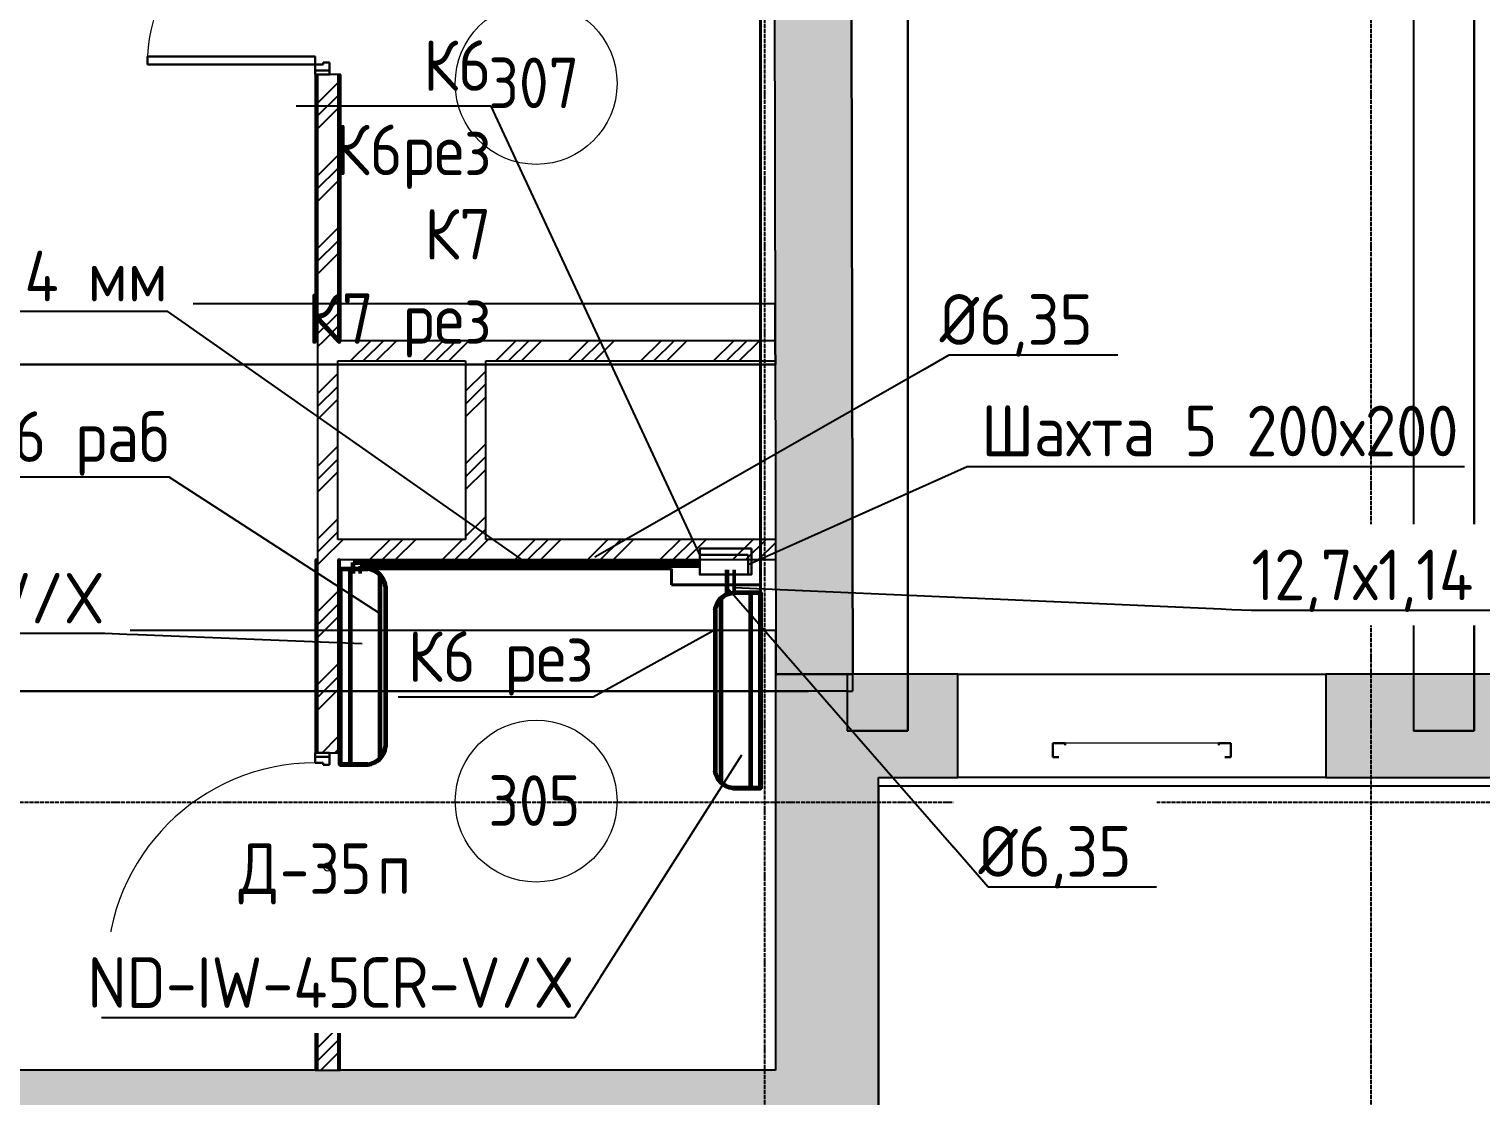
# Model space of a CAD drawing. Header units: millimetres. Extents: x -129048 to 476301, y -5853 to 215316.
# Drawn here: x 220049 to 227229, y 805 to 6079 of the extents above; entities that cross this region are included whole.
import ezdxf
from ezdxf import colors
from ezdxf.entities.mleader import LeaderData, LeaderLine
from ezdxf.math import Vec2, Vec3

# ---------------------------------------------------------------- set-up
doc = ezdxf.new("R2010")
doc.units = ezdxf.units.MM
for name, pattern in [('ADSK_Линия сетки', [25, 20, -2.5, 0, -2.5]), ('ADSK_Сверху', [4.5, 3, -1.5]), ('ADSK_Снесено', [4.5, 3, -1.5])]:
    doc.linetypes.add(name, pattern=pattern)
for name, color, linetype, lineweight, true_color in [('_ Окна', 5, 'Continuous', 30, 0x0000ff), ('Стены внутренние', 5, 'Continuous', 18, 0x0000ff), ('Стены наружные', 1, 'ADSK_Снесено', 18, 0xff0000), ('Стены штриховка', 5, 'Continuous', 18, 0x0000ff)]:
    doc.layers.add(name, color=color, linetype=linetype, lineweight=lineweight, true_color=true_color)
for name, color, linetype, lineweight in [('GAZLAITER', 1, 'Continuous', 40), ('Двери', 251, 'Continuous', 18), ('Дренаж', 36, 'Continuous', 40), ('Каркас', 7, 'Continuous', 18), ('Кондеи', 6, 'Continuous', 60), ('Марки дверей', 7, 'Continuous', 20), ('Марки помещений', 7, 'Continuous', 20), ('Окна', 251, 'Continuous', 18)]:
    doc.layers.add(name, color=color, linetype=linetype, lineweight=lineweight)
doc.styles.add('GOST Common_2', font='GOST Common_0.ttf', dxfattribs={"width": 0.9, "height": 250})
doc.styles.add('PIK', font='isocpeur.ttf', dxfattribs={"width": 0.9, "height": 250})
doc.linetypes.add('зигзаг', pattern='A,0.00254,-5.08,[131,ltypeshp.shx,S=5.08,R=0,X=-5.08,Y=0],-10.16,[131,ltypeshp.shx,S=5.08,R=180,X=5.08,Y=0],-5.08', length=20.32254)
pattern_1 = [(45, (215977.25, 150), (-179.605, 179.605), []), (45, (216040.75, 150), (0, 359.21), []), (45, (215913.75, 150), (0, 359.21), [])]

# ---------------------------------------------------------------- blocks, each defined once
blk = doc.blocks.new('Витраж-тент со смещением вовне - 60мм 30 сдвиг-1466942-03 План 3-го этажа')
at = {"layer": '_ Окна', "color": 161, "linetype": 'ADSK_Сверху', "true_color": 0xaaaaff}
for p, q in [((-440, 25), (-440, -45)), ((-440, 25), (-410, 25)), ((-440, -45), (-440, 25)), ((440, 25), (410, 25)), ((440, -45), (440, 25)), ((440, -45), (440, 25)), ((-380, -45), (-440, -45)), ((-380, -35), (-380, -45)), ((380, -35), (380, -45)), ((380, -45), (440, -45))]:
    blk.add_line(p, q, dxfattribs=at)
at = {"layer": 'Окна', "color": 161, "linetype": 'ADSK_Сверху', "true_color": 0xaaaaff}
blk.add_line((-380, -45), (380, -45), dxfattribs=at)
blk = doc.blocks.new('AC_Дверь_Однопольная - Д-27п 930х2200h-1983248-03 План 3-го этажа')
at = {"layer": 'Двери', "lineweight": 30}
for p, q in [((-415, 893.5), (-375, 893.5)), ((-415, 63.5), (-415, 893.5)), ((-375, 893.5), (-375, 63.5)), ((-465, 63.5), (-445, 63.5)), ((-465, -6.5), (-465, 63.5)), ((-445, 63.5), (-415, 63.5)), ((-445, -6.5), (-445, 63.5)), ((-445, 63.5), (-445, -6.5)), ((-375, 63.5), (-415, 63.5)), ((-415, 63.5), (-415, 23.5)), ((-415, 23.5), (-405, 23.5)), ((-405, 23.5), (-405, -6.5)), ((405, 23.5), (415, 23.5)), ((405, -6.5), (405, 23.5)), ((415, 63.5), (445, 63.5)), ((415, 23.5), (415, 63.5)), ((445, 63.5), (445, -6.5)), ((445, 63.5), (465, 63.5)), ((445, -6.5), (445, 63.5)), ((465, 63.5), (465, -6.5)), ((-445, -6.5), (-465, -6.5)), ((-405, -6.5), (-445, -6.5)), ((445, -6.5), (405, -6.5)), ((465, -6.5), (445, -6.5))]:
    blk.add_line(p, q, dxfattribs=at)
at = {"layer": 'Двери'}
blk.add_arc((-415, 63.5), 830, 0, 90, dxfattribs=at)
blk = doc.blocks.new('AC_Дверь_Однопольная - Д-35п 1130х2200h-1983217-03 План 3-го этажа')
at = {"layer": 'Двери', "lineweight": 30}
for p, q in [((-515, 1092), (-475, 1092)), ((-515, 62), (-515, 1092)), ((-475, 1092), (-475, 62)), ((-565, 62), (-545, 62)), ((-565, -8), (-565, 62)), ((-545, 62), (-515, 62)), ((-545, -8), (-545, 62)), ((-545, 62), (-545, -8)), ((-475, 62), (-515, 62)), ((-515, 62), (-515, 22)), ((-515, 22), (-505, 22)), ((-505, 22), (-505, -8)), ((505, 22), (515, 22)), ((505, -8), (505, 22)), ((515, 62), (545, 62)), ((515, 22), (515, 62)), ((545, 62), (545, -8)), ((545, 62), (565, 62)), ((545, -8), (545, 62)), ((565, 62), (565, -8)), ((-545, -8), (-565, -8)), ((-505, -8), (-545, -8)), ((545, -8), (505, -8)), ((565, -8), (545, -8))]:
    blk.add_line(p, q, dxfattribs=at)
at = {"layer": 'Двери'}
blk.add_arc((-515, 62), 1030, 0, 90, dxfattribs=at)
blk = doc.blocks.new('ADSK_Марка_Помещение_ОдноЗначение - Номер-247393-03 План 3-го этажа')
at = {"layer": 'Марки помещений'}
blk.add_circle((0, 0), 4, dxfattribs=at)
blk = doc.blocks.new('ADSK_Марка_Дверь - Типоразмер_ADSK_Марка-58376-03 План 3-го этажа')
at = {"layer": 'Марки дверей', "lineweight": 9}
blk.add_circle((0, 0), 0.2, dxfattribs=at)
blk = doc.blocks.new('Наружний 45+')
for p, q in [((18255.9, 8700.3), (17289.9, 8700.3)), ((17289.9, 8700.3), (17289.9, 8563.2)), ((18255.9, 8651.7), (17289.9, 8651.7)), ((18228.3, 8504.7), (17317.6, 8504.7))]:
    blk.add_line(p, q)
for points in [[(17289.9, 8563.2), (17289.9, 8700.3), (18255.9, 8700.3), (18255.9, 8563.2)], [(18169.9, 8477), (17376, 8477)]]:
    blk.add_lwpolyline(points)
for centre, start, end in [((17385.7, 8572.7), 185.64924, 264.24405), ((18160.2, 8572.7), 275.75595, 354.35076)]:
    blk.add_arc(centre, 96.2, start, end)

msp = doc.modelspace()

# ---------------------------------------------------------------- hatches: boundary and pattern name
at = {"layer": 'Стены внутренние', "lineweight": 25, "true_color": 0x636466}
msp.add_hatch(color=251, dxfattribs=at).paths.add_polyline_path([(223742.75794, 2889.13153), (224122.7572, 2889.877), (224110.2776, 9251.26425), (223730.27489, 9252.26871), (223742.688, 2924.77845)])
h = msp.add_hatch(dxfattribs=at)
h.set_pattern_fill('FP_1', color=251, style=0, pattern_type=2)
h.set_pattern_definition(pattern_1)
h.paths.add_polyline_path([(221476.13003, 4537.84524), (221576.13003, 4537.84524), (221576.13003, 5853.39612), (221476.13003, 5853.39612), (221476.13003, 4817.93485)])
h.paths.add_polyline_path([(221534.13003, 6783.39612), (221576.13003, 6783.39612), (221576.13003, 7106.8724), (221476.13003, 7106.8724), (221476.13003, 6783.39612)])
h = msp.add_hatch(dxfattribs=at)
h.set_pattern_fill('FP_1', color=251, style=0, pattern_type=2)
h.set_pattern_definition(pattern_1)
h.paths.add_polyline_path([(221576.13003, 3555.78828), (221576.13003, 4537.84524), (221476.13003, 4537.84524), (221476.13003, 3555.78828)])
h = msp.add_hatch(dxfattribs=at)
h.set_pattern_fill('FP_1', color=251, style=0, pattern_type=2)
h.set_pattern_definition(pattern_1)
h.paths.add_polyline_path([(223739.71971, 4437.84524), (223739.52353, 4537.84524), (221576.13003, 4537.84524), (221576.13003, 4437.84524), (223739.52353, 4437.84524)])
h = msp.add_hatch(dxfattribs=at)
h.set_pattern_fill('FP_1', color=251, style=0, pattern_type=2)
h.set_pattern_definition(pattern_1)
h.paths.add_polyline_path([(222307.13003, 3555.78828), (222307.13003, 4437.84524), (222207.13003, 4437.84524), (222207.13003, 3555.78828)])
h = msp.add_hatch(dxfattribs=at)
h.set_pattern_fill('FP_1', color=251, style=0, pattern_type=2)
h.set_pattern_definition(pattern_1)
h.paths.add_polyline_path([(223741.64628, 3455.78828), (223741.45011, 3555.78828), (221476.13003, 3555.78828), (221476.13003, 3455.78828), (223730.27489, 3455.78828)])
h = msp.add_hatch(dxfattribs=at)
h.set_pattern_fill('FP_1', color=251, style=0, pattern_type=2)
h.set_pattern_definition(pattern_1)
h.paths.add_polyline_path([(221476.13003, 932.0206), (221576.13003, 932.0206), (221576.13003, 1371.39612), (221476.13003, 1371.39612)])
h.paths.add_polyline_path([(221576.13003, 2501.39612), (221576.13003, 3455.78828), (221476.13003, 3455.78828), (221476.13003, 2501.39612), (221534.13003, 2501.39612)])
at = {"layer": 'Стены наружные', "linetype": 'Continuous', "lineweight": 25, "true_color": 0x636466}
for points in [[(223920.9794, 932.0206), (224250.2517, 932.0206), (224250.2517, 2889.50427), (223740.2517, 2889.13153), (223740.2517, 932.0206)], [(223919.95474, 422.0206), (224250.2517, 422.0206), (224250.2517, 932.0206), (216748.04776, 932.0206), (216748.04776, 422.0206), (222894.81112, 422.0206)]]:
    msp.add_hatch(color=251, dxfattribs=at).paths.add_polyline_path(points)
h = msp.add_hatch(color=251, dxfattribs=at)
h.paths.add_polyline_path([(257441.35445, 2379.50427), (258524.186, 2379.50427), (258524.186, 2889.50427), (257441.35445, 2889.50427), (257441.35445, 2682.85569)])
h.paths.add_polyline_path([(255595.00558, 2379.50427), (255621.35445, 2379.50427), (255621.35445, 2889.50427), (254574.41538, 2889.50427), (254574.41538, 2379.50427)])
h.paths.add_polyline_path([(251855.0874, 2379.50427), (252754.41538, 2379.50427), (252754.41538, 2889.50427), (251855.0874, 2889.50427), (251855.0874, 2682.85569)])
h.paths.add_polyline_path([(249742.9939, 2379.50427), (250035.0874, 2379.50427), (250035.0874, 2889.50427), (249034.4899, 2889.50427), (249034.4899, 2379.50427)])
h.paths.add_polyline_path([(246252.09288, 2379.50427), (247214.4899, 2379.50427), (247214.4899, 2889.50427), (246184.43806, 2889.50427), (246184.43806, 2379.50427)])
h.paths.add_polyline_path([(243916.3647, 2379.50427), (244364.43806, 2379.50427), (244364.43806, 2889.50427), (243340.29693, 2889.50427), (243340.29693, 2379.50427)])
h.paths.add_polyline_path([(241520.29693, 2379.50427), (241520.29693, 2889.50427), (240560.30672, 2889.50427), (240560.30672, 2379.50427)])
h.paths.add_polyline_path([(238740.30672, 2379.50427), (238740.30672, 2889.50427), (237732.02874, 2889.50427), (237732.02874, 2379.50427)])
h.paths.add_polyline_path([(235912.02874, 2379.50427), (235912.02874, 2889.50427), (234918.25319, 2889.50427), (234918.25319, 2379.50427)])
h.paths.add_polyline_path([(233098.25319, 2379.50427), (233098.25319, 2889.50427), (232081.46836, 2889.50427), (232081.46836, 2379.50427), (232585.33884, 2379.50427)])
h.paths.add_polyline_path([(230261.46836, 2379.50427), (230261.46836, 2889.50427), (229268.43842, 2889.50427), (229268.43842, 2379.50427), (229901.99565, 2379.50427)])
h.paths.add_polyline_path([(224250.2517, 2379.50427), (224642.53397, 2379.50427), (224642.53397, 2889.50427), (224250.2517, 2889.50427), (224250.2517, 2657.85807)])
h.paths.add_polyline_path([(227448.43842, 2379.50427), (227448.43842, 2889.50427), (226462.53397, 2889.50427), (226462.53397, 2379.50427)])

# ---------------------------------------------------------------- linework, layer by layer
at = {"linetype": 'ADSK_Линия сетки', "lineweight": 25}
for p, q in [((223687.16465, -2825.79407), (223687.16465, 21818.8012)), ((226687.16465, -2825.79407), (226687.16465, 21818.8012)), ((204891.02955, 2256.78828), (273118.97256, 2256.78828))]:
    msp.add_line(p, q, dxfattribs=at)
at = {"color": 251, "lineweight": 25, "true_color": 0x636466}
msp.add_lwpolyline([(262010.4664, 21084.05859), (262010.4664, 43909.20652), (272009.87193, 43909.20652), (272191.20351, 8682.30207), (265910.655, 8682.30207), (265910.655, 300.23165), (258014.186, 300.23165), (258014.186, 2256.78828), (247213.22785, 2336.47811), (247313.64977, 2335.73719), (247313.64977, -2582.56685), (234949.89798, -2582.56685), (234949.89798, 2336.47811), (224250.2517, 2336.47811), (224250.2517, 422.0206), (216267.75299, 456.78828), (216267.75299, 8679.25245)], dxfattribs=at)
at = {"layer": 'GAZLAITER', "linetype": 'зигзаг', "lineweight": 60, "ltscale": 10}
for p, q in [((221652.21632, 3387.61839), (221652.21632, 3441.10704)), ((223502.12658, 3285.8505), (223502.12658, 3405.5472))]:
    msp.add_line(p, q, dxfattribs=at)
at = {"layer": 'GAZLAITER', "lineweight": 60, "ltscale": 10}
msp.add_line((221652.21632, 3441.10704), (223365.79842, 3441.10704), dxfattribs=at)
at = {"layer": 'GAZLAITER', "color": 5, "lineweight": 50, "ltscale": 10}
for p, q in [((221685.64285, 3387.61839), (221685.64285, 3423.5362)), ((221685.64285, 3423.5362), (223365.79842, 3423.5362)), ((223535.27633, 3292.39919), (223535.27633, 3405.44382))]:
    msp.add_line(p, q, dxfattribs=at)
at = {"layer": 'GAZLAITER', "color": 251, "lineweight": 30, "ltscale": 10, "true_color": 0x636466}
for points in [[(223620.98536, 3510.28385), (223365.79842, 3510.28385), (223365.79842, 3382.19347), (223620.98536, 3382.19347)], [(223605.78535, 3479.77318), (223365.79842, 3479.77318), (223365.79842, 3382.19347), (223605.78535, 3382.19347)]]:
    msp.add_lwpolyline(points, close=True, dxfattribs=at)
at = {"layer": 'Дренаж'}
for p, q in [((223665.80489, 3292.39919), (223665.80489, 7026.1712)), ((223226.42706, 3409.96556), (223226.42706, 3332.16747)), ((223226.42706, 3332.16747), (223665.80489, 3332.16747))]:
    msp.add_line(p, q, dxfattribs=at)
at = {"layer": 'Каркас', "color": 251, "linetype": 'ADSK_Сверху', "lineweight": 25, "true_color": 0x636466}
for p, q in [((224111.02308, 8871.26096), (224122.7572, 2889.877)), ((224122.7572, 2889.877), (224111.02308, 8871.26096)), ((224395.73109, 2609.7927), (224395.73109, 8870.50839)), ((224395.73109, 8870.50839), (224395.73109, 2609.7927)), ((226895.73207, 8863.90014), (226895.73207, 2609.72506)), ((226895.73207, 8863.90014), (226895.73207, 2609.72506)), ((227195.73207, 2609.72506), (227195.73207, 8863.10715)), ((227195.73207, 8863.10715), (227195.73207, 2609.72506)), ((223739.16447, 4720.87526), (216424.9344, 4720.87526)), ((223739.16447, 4720.87526), (216424.9344, 4720.87526)), ((223739.753, 4420.87526), (223739.16447, 4720.87526)), ((223739.16447, 4720.87526), (223739.753, 4420.87526)), ((216424.9344, 4420.87526), (223739.753, 4420.87526)), ((223739.753, 4420.87526), (216424.9344, 4420.87526)), ((223742.3322, 3106.14646), (216424.9344, 3106.14646)), ((223742.3322, 3106.14646), (216424.9344, 3106.14646)), ((223742.75794, 2889.13153), (223742.3322, 3106.14646)), ((223742.3322, 3106.14646), (223742.75794, 2889.13153)), ((223742.75794, 2889.13153), (224095.73109, 2889.82398)), ((223904.35998, 2889.44856), (223742.75794, 2889.13153)), ((224095.73109, 2889.82398), (224122.7572, 2889.877)), ((224095.73109, 2889.82398), (224095.73109, 2609.7927)), ((224095.73109, 2889.82398), (224095.73109, 2806.14646)), ((224122.92147, 2806.14646), (224122.7572, 2889.877)), ((216424.9344, 2806.14646), (223904.48891, 2806.14646)), ((224095.73109, 2806.14646), (216424.9344, 2806.14646)), ((224095.73109, 2806.14646), (224095.73109, 2609.7927)), ((224095.73109, 2806.14646), (224122.92147, 2806.14646)), ((224395.73109, 2609.7927), (224095.73109, 2609.7927)), ((224095.73109, 2609.7927), (224395.73109, 2609.7927)), ((227195.73207, 2609.72506), (226895.73207, 2609.72506)), ((226895.73207, 2609.72506), (227195.73207, 2609.72506))]:
    msp.add_line(p, q, dxfattribs=at)
at = {"layer": 'Стены внутренние', "color": 251, "lineweight": 25, "true_color": 0x636466}
for p, q in [((224122.7572, 2889.877), (224111.02308, 8871.26096)), ((223734.54646, 7074.8724), (223742.75794, 2889.13153)), ((221464.13003, 5853.39612), (221464.13003, 4537.84524)), ((221591.13003, 5853.39612), (221534.13003, 5853.39612)), ((221591.13003, 4537.84524), (221591.13003, 5853.39612)), ((221464.13003, 4537.84524), (221476.13003, 4537.84524)), ((221476.13003, 4537.84524), (221476.13003, 3455.78828)), ((223739.52353, 4537.84524), (221591.13003, 4537.84524)), ((221576.13003, 3555.78828), (221576.13003, 4437.84524)), ((221576.13003, 4437.84524), (222207.13003, 4437.84524)), ((222207.13003, 4437.84524), (222207.13003, 3555.78828)), ((222307.13003, 4437.84524), (223739.71971, 4437.84524)), ((222307.13003, 3555.78828), (222307.13003, 4437.84524)), ((222207.13003, 3555.78828), (221576.13003, 3555.78828)), ((223741.45011, 3555.78828), (222307.13003, 3555.78828)), ((221476.13003, 3455.78828), (221464.13003, 3455.78828)), ((221464.13003, 3455.78828), (221464.13003, 2501.39612)), ((221588.13003, 3455.78828), (223741.64628, 3455.78828)), ((221588.13003, 2501.39612), (221588.13003, 3455.78828)), ((223742.75794, 2889.13153), (224122.7572, 2889.877)), ((221534.13003, 2501.39612), (221588.13003, 2501.39612)), ((221464.13003, 1371.39612), (221464.13003, 932.0206)), ((221588.13003, 1371.39612), (221534.13003, 1371.39612)), ((221588.13003, 932.0206), (221588.13003, 1371.39612)), ((221466.13003, 932.0206), (221586.13003, 932.0206))]:
    msp.add_line(p, q, dxfattribs=at)
at = {"layer": 'Стены наружные', "color": 251, "linetype": 'Continuous', "lineweight": 25, "true_color": 0x636466}
for p, q in [((224642.53397, 2889.50427), (223740.2517, 2889.50427)), ((223740.2517, 2889.50427), (223740.2517, 932.0206)), ((224642.53397, 2379.50427), (224642.53397, 2889.50427)), ((224642.53397, 2889.50427), (226462.53397, 2889.50427)), ((227448.43842, 2889.50427), (226462.53397, 2889.50427)), ((226462.53397, 2889.50427), (226462.53397, 2379.50427)), ((224250.2517, 422.0206), (224250.2517, 2379.50427)), ((224250.2517, 2379.50427), (224642.53397, 2379.50427)), ((226462.53397, 2379.50427), (224642.53397, 2379.50427)), ((226462.53397, 2379.50427), (227448.43842, 2379.50427)), ((221464.13003, 932.0206), (216748.04776, 932.0206)), ((223740.2517, 932.0206), (221588.13003, 932.0206))]:
    msp.add_line(p, q, dxfattribs=at)
at = {"layer": 'Стены штриховка', "color": 251, "lineweight": 25, "true_color": 0x636466}
for p, q in [((221466.13003, 5853.39612), (221466.13003, 4537.84524)), ((221476.13003, 5853.39612), (221476.13003, 4537.84524)), ((221576.13003, 5853.39612), (221576.13003, 4537.84524)), ((221582.13003, 5853.39612), (221582.13003, 4537.84524)), ((221576.13003, 4537.84524), (221591.13003, 4537.84524)), ((221466.13003, 3455.78828), (221466.13003, 2501.39612)), ((221476.13003, 3455.78828), (221476.13003, 2501.39612)), ((221588.13003, 3455.78828), (221576.13003, 3455.78828)), ((221576.13003, 3455.78828), (221576.13003, 2501.39612)), ((221586.13003, 3455.78828), (221586.13003, 2501.39612)), ((221466.13003, 1371.39612), (221466.13003, 932.0206)), ((221476.13003, 1371.39612), (221476.13003, 932.0206)), ((221576.13003, 1371.39612), (221576.13003, 932.0206)), ((221586.13003, 1371.39612), (221586.13003, 932.0206)), ((221464.13003, 932.0206), (221466.13003, 932.0206)), ((221586.13003, 932.0206), (221588.13003, 932.0206))]:
    msp.add_line(p, q, dxfattribs=at)

# ---------------------------------------------------------------- block references
at = {"layer": '_ Окна', "color": 251, "linetype": 'ADSK_Сверху', "lineweight": 25, "true_color": 0x636466, "rotation": 180}
msp.add_blockref('Витраж-тент со смещением вовне - 60мм 30 сдвиг-1466942-03 План 3-го этажа', (225552.53397, 2504.02007), dxfattribs=at)
at = {"layer": 'Двери', "color": 251, "lineweight": 25, "true_color": 0x636466}
for name, p, rotation in [('AC_Дверь_Однопольная - Д-27п 930х2200h-1983248-03 План 3-го этажа', (221527.63003, 6318.39612), 90.0000000000001), ('AC_Дверь_Однопольная - Д-35п 1130х2200h-1983217-03 План 3-го этажа', (221526.13003, 1936.39612), 89.9999999999999)]:
    msp.add_blockref(name, p, dxfattribs=dict(at, rotation=rotation))
at = {"layer": 'Кондеи', "rotation": 90}
msp.add_blockref('Наружний 45+', (230288.06213, -14845.97203), dxfattribs=at)
at = {"layer": 'Марки дверей', "color": 251, "lineweight": 25, "true_color": 0x636466, "xscale": 99.99999999999993, "yscale": 99.99999999999993, "zscale": 99.99999999999993}
msp.add_blockref('ADSK_Марка_Дверь - Типоразмер_ADSK_Марка-58376-03 План 3-го этажа', (221526.13003, 1936.39612), dxfattribs=at)
at = {"layer": 'Марки помещений', "color": 251, "lineweight": 25, "true_color": 0x636466, "xscale": 99.99999999999993, "yscale": 99.99999999999993, "zscale": 99.99999999999993}
for p in [(222556.89554, 5809.71415), (222556.89554, 2262.10079)]:
    msp.add_blockref('ADSK_Марка_Помещение_ОдноЗначение - Номер-247393-03 План 3-го этажа', p, dxfattribs=at)

# ---------------------------------------------------------------- texts
at = {"layer": 'Марки дверей', "color": 251, "lineweight": 25, "true_color": 0x636466, "char_height": 250, "attachment_point": 1, "style": 'GOST Common_2'}
for s, insert, width in [('\\fGOST Common|b0|i0|c204|p34|;\\W.9;Д', (221086.30076, 2053.40921), 245.316375), ('-35', (221288.70701, 2053.40921), 584.4301875), ('\\fGOST Common|b0|i0|c204|p34|;\\W.9;п', (221770.91014, 2053.40921), 194.8100625)]:
    msp.add_mtext(s, dxfattribs=dict(at, insert=insert, width=width))
at = {"layer": 'Марки помещений', "color": 251, "lineweight": 25, "true_color": 0x636466, "char_height": 250, "width": 584.4301875, "attachment_point": 1, "style": 'GOST Common_2'}
for s, insert in [('307', (222320.63829, 5937.43922)), ('305', (222320.63829, 2389.82586))]:
    msp.add_mtext(s, dxfattribs=dict(at, insert=insert))

# ---------------------------------------------------------------- next in the draw order: leaders
at = {"layer": 'GAZLAITER', "color": 18, "lineweight": 25, "ltscale": 10, "true_color": 0x000000}
ml = msp.add_multileader_mtext('Standard', dxfattribs=at)
ml.set_content('{\\C256;\\c0;%%C6,35}', color=1, style='PIK')
ml.set_leader_properties()
ml.build(insert=Vec2(0, 0))
ml.multileader.update_dxf_attribs({"text_left_attachment_type": 6, "text_right_attachment_type": 6, "dogleg_length": 0.36, "arrow_head_size": 0.18})
ctx = ml.context
ctx.base_point, ctx.char_height, ctx.arrow_head_size, ctx.landing_gap_size, ctx.plane_origin = Vec3(224600.21313, 4467.71745), 250, 0.18, 0.09, Vec3(222847.14242, 3469.23001)
ctx.left_attachment, ctx.right_attachment, ctx.text_align_type = 6, 6, 2
notes = []
notes.append((ctx, [(0, (1, 1, 0), (224599.85313, 4467.71745), (1, 0), 0.36, [(0, [(222847.14242, 3469.23001)], 0, [])])]))
ctx.mtext.insert, ctx.mtext.alignment, ctx.mtext.flow_direction = Vec3(225309.05313, 4767.71745), 3, 5
ctx.mtext.has_bg_fill, ctx.mtext.bg_color, ctx.mtext.bg_scale_factor, ctx.mtext.bg_transparency, ctx.mtext.use_window_bg_color = 1, -1027028792, 1.5, 0, 1
at = {"layer": 'Кондеи', "color": 18, "lineweight": 25, "ltscale": 10, "true_color": 0x000000}
ml = msp.add_multileader_mtext('Standard', dxfattribs=at)
ml.set_content('ND-IW-45СR-V/X', color=250, style='PIK')
ml.set_leader_properties()
ml.build(insert=Vec2(0, 0))
ml.multileader.update_dxf_attribs({"text_left_attachment_type": 6, "text_right_attachment_type": 6, "dogleg_length": 0.36, "arrow_head_size": 0.18})
ctx = ml.context
ctx.base_point, ctx.char_height, ctx.arrow_head_size, ctx.landing_gap_size, ctx.plane_origin = Vec3(218082.92427, 3090.6239), 250, 0.18, 0.09, Vec3(221696.18245, 3040.27973)
ctx.left_attachment, ctx.right_attachment, ctx.text_align_type = 6, 6, 2
notes.append((ctx, [(0, (1, 1, 0), (220423.46427, 3090.6239), (-1, 0), 0.36, [(0, [(221696.18245, 3040.27973)], 0, [])])]))
ctx.mtext.insert, ctx.mtext.alignment, ctx.mtext.flow_direction = Vec3(220423.01427, 3390.6239), 3, 5
ctx.mtext.has_bg_fill, ctx.mtext.bg_color, ctx.mtext.bg_scale_factor, ctx.mtext.bg_transparency, ctx.mtext.use_window_bg_color = 1, -1027028792, 1.5, 0, 1
ml = msp.add_multileader_mtext('Standard', dxfattribs=at)
ml.set_content('ND-IW-45СR-V/X', color=250, style='PIK')
ml.set_leader_properties()
ml.build(insert=Vec2(0, 0))
ml.multileader.update_dxf_attribs({"text_left_attachment_type": 6, "text_right_attachment_type": 6, "dogleg_length": 0.36, "arrow_head_size": 0.18})
ctx = ml.context
ctx.base_point, ctx.char_height, ctx.arrow_head_size, ctx.landing_gap_size, ctx.plane_origin = Vec3(220405.85422, 1190.32018), 250, 0.18, 0.09, Vec3(223572.12668, 2490.38636)
ctx.left_attachment, ctx.right_attachment, ctx.text_align_type = 6, 6, 2
notes.append((ctx, [(0, (1, 1, 0), (222746.39422, 1190.32018), (-1, 0), 0.36, [(0, [(223572.12668, 2490.38636)], 0, [])])]))
ctx.mtext.insert, ctx.mtext.alignment, ctx.mtext.flow_direction = Vec3(222745.94422, 1490.32018), 3, 5
ctx.mtext.has_bg_fill, ctx.mtext.bg_color, ctx.mtext.bg_scale_factor, ctx.mtext.bg_transparency, ctx.mtext.use_window_bg_color = 1, -1027028792, 1.5, 0, 1
for ctx, leaders in notes:
    for number, flags, end, landing, length, lines in leaders:
        leader = LeaderData()
        leader.index, (leader.has_last_leader_line, leader.has_dogleg_vector, leader.attachment_direction) = number, flags
        leader.last_leader_point, leader.dogleg_vector, leader.dogleg_length = Vec3(end), Vec3(landing), length
        for number, points, colour, breaks in lines:
            line = LeaderLine()
            line.index, line.vertices, line.color, line.breaks = number, Vec3.list(points), colors.encode_raw_color(colour), breaks
            leader.lines.append(line)
        ctx.leaders.append(leader)

# ---------------------------------------------------------------- next in the draw order: linework, layer by layer
at = {"layer": 'Дренаж'}
msp.add_line((221685.64285, 3409.96556), (223226.42706, 3409.96556), dxfattribs=at)

# ---------------------------------------------------------------- next in the draw order: block references
at = {"layer": 'Кондеи', "xscale": -1, "rotation": 270}
msp.add_blockref('Наружний 45+', (214965.53373, -14963.5384), dxfattribs=at)

# ---------------------------------------------------------------- next in the draw order: leaders
at = {"layer": 'GAZLAITER', "color": 18, "lineweight": 25, "ltscale": 10, "true_color": 0x000000}
ml = msp.add_multileader_mtext('Standard', dxfattribs=at)
ml.set_content('{\\C256;\\c0;К6 рез}', color=2, style='PIK')
ml.set_leader_properties()
ml.build(insert=Vec2(0, 0))
ml.multileader.update_dxf_attribs({"text_left_attachment_type": 6, "text_right_attachment_type": 6, "dogleg_length": 0.36, "arrow_head_size": 0.18})
ctx = ml.context
ctx.base_point, ctx.char_height, ctx.arrow_head_size, ctx.landing_gap_size, ctx.plane_origin = Vec3(221949.75442, 2776.91986), 250, 0.18, 0.09, Vec3(222164.76764, 2748.94055)
ctx.left_attachment, ctx.right_attachment, ctx.text_align_type = 6, 6, 2
notes = []
notes.append((ctx, [(1, (1, 1, 0), (222839.04442, 2776.91986), (-1, 0), 0.36, [(0, [(223442.48606, 3108.58878)], 0, [])])]))
ctx.mtext.insert, ctx.mtext.alignment, ctx.mtext.flow_direction = Vec3(222838.59442, 3101.91986), 3, 5
for ctx, leaders in notes:
    for number, flags, end, landing, length, lines in leaders:
        leader = LeaderData()
        leader.index, (leader.has_last_leader_line, leader.has_dogleg_vector, leader.attachment_direction) = number, flags
        leader.last_leader_point, leader.dogleg_vector, leader.dogleg_length = Vec3(end), Vec3(landing), length
        for number, points, colour, breaks in lines:
            line = LeaderLine()
            line.index, line.vertices, line.color, line.breaks = number, Vec3.list(points), colors.encode_raw_color(colour), breaks
            leader.lines.append(line)
        ctx.leaders.append(leader)

# ---------------------------------------------------------------- next in the draw order: leaders
ml = msp.add_multileader_mtext('Standard', dxfattribs=at)
ml.set_content('12,7х1,14 мм', color=250, style='PIK')
ml.set_leader_properties()
ml.build(insert=Vec2(0, 0))
ml.multileader.update_dxf_attribs({"text_left_attachment_type": 6, "text_right_attachment_type": 6, "dogleg_length": 0.36, "arrow_head_size": 0.18})
ctx = ml.context
ctx.base_point, ctx.char_height, ctx.arrow_head_size, ctx.landing_gap_size, ctx.plane_origin = Vec3(219137.78698, 4682.70748), 250, 0.18, 0.09, Vec3(221120.74654, 4281.14867)
ctx.left_attachment, ctx.right_attachment, ctx.text_align_type = 6, 6, 2
notes = []
notes.append((ctx, [(0, (1, 1, 0), (220735.82698, 4682.70748), (-1, 0), 0.36, [(0, [(222532.01747, 3423.12388)], 0, [])])]))
ctx.mtext.insert, ctx.mtext.alignment, ctx.mtext.flow_direction = Vec3(220735.37698, 4982.70748), 3, 5
ctx.mtext.has_bg_fill, ctx.mtext.bg_color, ctx.mtext.bg_scale_factor, ctx.mtext.bg_transparency, ctx.mtext.use_window_bg_color = 1, -1027028792, 1.5, 0, 1
ml = msp.add_multileader_mtext('Standard', dxfattribs=at)
ml.set_content('{\\C256;\\c0;%%C6,35}', color=1, style='PIK')
ml.set_leader_properties()
ml.build(insert=Vec2(0, 0))
ml.multileader.update_dxf_attribs({"text_left_attachment_type": 6, "text_right_attachment_type": 6, "dogleg_length": 0.36, "arrow_head_size": 0.18})
ctx = ml.context
ctx.base_point, ctx.char_height, ctx.arrow_head_size, ctx.landing_gap_size, ctx.plane_origin = Vec3(224792.15358, 1838.59029), 250, 0.18, 0.09, Vec3(223563.96112, 3341.10144)
ctx.left_attachment, ctx.right_attachment, ctx.text_align_type = 6, 6, 2
notes.append((ctx, [(0, (1, 1, 0), (224791.79358, 1838.59029), (1, 0), 0.36, [(0, [(223502.12658, 3317.65261)], 0, [])])]))
ctx.mtext.insert, ctx.mtext.alignment, ctx.mtext.flow_direction = Vec3(225500.99358, 2138.59029), 3, 5
ctx.mtext.has_bg_fill, ctx.mtext.bg_color, ctx.mtext.bg_scale_factor, ctx.mtext.bg_transparency, ctx.mtext.use_window_bg_color = 1, -1027028792, 1.5, 0, 1
for ctx, leaders in notes:
    for number, flags, end, landing, length, lines in leaders:
        leader = LeaderData()
        leader.index, (leader.has_last_leader_line, leader.has_dogleg_vector, leader.attachment_direction) = number, flags
        leader.last_leader_point, leader.dogleg_vector, leader.dogleg_length = Vec3(end), Vec3(landing), length
        for number, points, colour, breaks in lines:
            line = LeaderLine()
            line.index, line.vertices, line.color, line.breaks = number, Vec3.list(points), colors.encode_raw_color(colour), breaks
            leader.lines.append(line)
        ctx.leaders.append(leader)

# ---------------------------------------------------------------- next in the draw order: leaders
ml = msp.add_multileader_mtext('Standard', dxfattribs=at)
ml.set_content('{\\C256;\\c0;К6\\PК6рез\\PК7\\PК7 рез}', color=2, style='PIK')
ml.set_leader_properties()
ml.build(insert=Vec2(0, 0))
ml.multileader.update_dxf_attribs({"text_right_attachment_type": 6, "dogleg_length": 0.36, "arrow_head_size": 0.18})
ctx = ml.context
ctx.base_point, ctx.char_height, ctx.arrow_head_size, ctx.landing_gap_size, ctx.plane_origin = Vec3(221445.53162, 5860.64878), 250, 0.18, 0.09, Vec3(222492.85706, 5174.55808)
ctx.right_attachment, ctx.text_align_type = 6, 2
notes = []
notes.append((ctx, [(0, (1, 1, 0), (222334.82162, 5698.14878), (-1, 0), 0.36, [(0, [(223365.79842, 3479.77318)], 0, [])])]))
ctx.mtext.insert, ctx.mtext.alignment, ctx.mtext.flow_direction = Vec3(222334.37162, 6023.14878), 3, 5
ml = msp.add_multileader_mtext('Standard', dxfattribs=at)
ml.set_content('{\\C256;\\c0;К6 раб}', color=2, style='PIK')
ml.set_leader_properties()
ml.build(insert=Vec2(0, 0))
ml.multileader.update_dxf_attribs({"text_left_attachment_type": 6, "text_right_attachment_type": 6, "dogleg_length": 0.36, "arrow_head_size": 0.18})
ctx = ml.context
ctx.base_point, ctx.char_height, ctx.arrow_head_size, ctx.landing_gap_size, ctx.plane_origin = Vec3(219818.18666, 3863.93645), 250, 0.18, 0.09, Vec3(221932.74137, 3040.27973)
ctx.left_attachment, ctx.right_attachment, ctx.text_align_type = 6, 6, 2
notes.append((ctx, [(1, (1, 1, 0), (220741.39711, 3863.93645), (-1, 0), 0.36, [(0, [(221783.35882, 3189.66228)], 0, [])])]))
ctx.mtext.insert, ctx.mtext.alignment, ctx.mtext.flow_direction = Vec3(220740.94711, 4188.93645), 3, 5
ml = msp.add_multileader_mtext('Standard', dxfattribs=at)
ml.set_content('12,7х1,14 мм', color=250, style='PIK')
ml.set_leader_properties()
ml.build(insert=Vec2(0, 0))
ml.multileader.update_dxf_attribs({"text_left_attachment_type": 6, "text_right_attachment_type": 6, "dogleg_length": 0.36, "arrow_head_size": 0.18})
ctx = ml.context
ctx.base_point, ctx.char_height, ctx.arrow_head_size, ctx.landing_gap_size, ctx.plane_origin = Vec3(226094.16412, 3205.36549), 250, 0.18, 0.09, Vec3(222281.96895, 743.0852)
ctx.left_attachment, ctx.right_attachment = 6, 6
notes.append((ctx, [(1, (1, 1, 0), (226093.80412, 3205.36549), (1, 0), 0.36, [(0, [(223535.27633, 3317.60092)], 0, [])])]))
ctx.mtext.insert, ctx.mtext.flow_direction = Vec3(226094.25412, 3505.36549), 5
ctx.mtext.has_bg_fill, ctx.mtext.bg_color, ctx.mtext.bg_scale_factor, ctx.mtext.bg_transparency, ctx.mtext.use_window_bg_color = 1, -1027028792, 1.5, 0, 1
for ctx, leaders in notes:
    for number, flags, end, landing, length, lines in leaders:
        leader = LeaderData()
        leader.index, (leader.has_last_leader_line, leader.has_dogleg_vector, leader.attachment_direction) = number, flags
        leader.last_leader_point, leader.dogleg_vector, leader.dogleg_length = Vec3(end), Vec3(landing), length
        for number, points, colour, breaks in lines:
            line = LeaderLine()
            line.index, line.vertices, line.color, line.breaks = number, Vec3.list(points), colors.encode_raw_color(colour), breaks
            leader.lines.append(line)
        ctx.leaders.append(leader)

# ---------------------------------------------------------------- next in the draw order: leaders
ml = msp.add_multileader_mtext('Standard', dxfattribs=at)
ml.set_content('{\\C256;\\c0;Шахта 5 200х200}', color=2, style='PIK')
ml.set_leader_properties()
ml.build(insert=Vec2(0, 0))
ml.multileader.update_dxf_attribs({"text_left_attachment_type": 6, "text_right_attachment_type": 6, "dogleg_length": 0.36, "arrow_head_size": 0.18})
ctx = ml.context
ctx.base_point, ctx.char_height, ctx.arrow_head_size, ctx.landing_gap_size, ctx.plane_origin = Vec3(224688.01458, 3916.97929), 250, 0.18, 0.09, Vec3(223605.78535, 3430.98333)
ctx.left_attachment, ctx.right_attachment, ctx.text_align_type = 6, 6, 2
notes = []
notes.append((ctx, [(0, (1, 1, 0), (224687.65458, 3916.97929), (1, 0), 0.36, [(0, [(223605.78535, 3430.98333)], 0, [])])]))
ctx.mtext.insert, ctx.mtext.alignment, ctx.mtext.flow_direction = Vec3(227118.10458, 4216.97929), 3, 5
for ctx, leaders in notes:
    for number, flags, end, landing, length, lines in leaders:
        leader = LeaderData()
        leader.index, (leader.has_last_leader_line, leader.has_dogleg_vector, leader.attachment_direction) = number, flags
        leader.last_leader_point, leader.dogleg_vector, leader.dogleg_length = Vec3(end), Vec3(landing), length
        for number, points, colour, breaks in lines:
            line = LeaderLine()
            line.index, line.vertices, line.color, line.breaks = number, Vec3.list(points), colors.encode_raw_color(colour), breaks
            leader.lines.append(line)
        ctx.leaders.append(leader)

doc.saveas('drawing.dxf')
